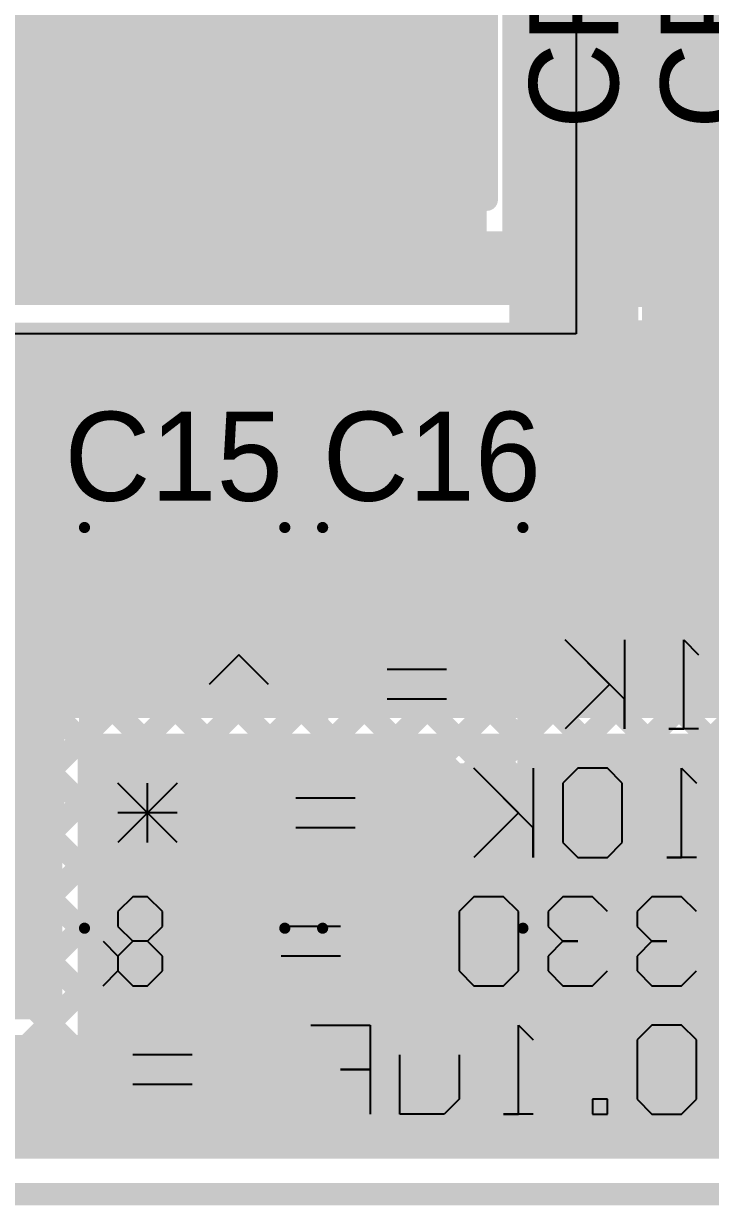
# Model space of a CAD drawing. Header units: millimetres. Extents: x 0.79 to 4.38, y 0.99 to 3.94.
# Drawn here: x 3.609 to 3.917, y 0.993 to 1.524 of the extents above; entities that cross this region are included whole.
import ezdxf

# ---------------------------------------------------------------- set-up
doc = ezdxf.new("R2010")
doc.units = ezdxf.units.MM
doc.header["$MEASUREMENT"] = 0
for name, color, linetype in [('BottomLayer', 5, 'Continuous'), ('BottomOverlay', 54, 'Continuous'), ('Mechanical2', 216, 'Continuous'), ('MultiLayer', 9, 'Continuous'), ('TopLayer', 1, 'Continuous'), ('TopOverlay', 2, 'Continuous'), ('TopPaste', 8, 'Continuous'), ('TopSolder', 216, 'Continuous'), ('ViaHoleLayer', 16, 'Continuous')]:
    doc.layers.add(name, color=color, linetype=linetype)

# ---------------------------------------------------------------- blocks, each defined once
blk = doc.blocks.new('HCM0703_3R3_R_70')
at = {"layer": 'TopLayer'}
for points in [[(-0.14567, -0.06496), (-0.05512, -0.06496), (-0.14567, 0.06496), (-0.05512, 0.06496)], [(0.05512, -0.06496), (0.14567, -0.06496), (0.05512, 0.06496), (0.14567, 0.06496)]]:
    blk.add_solid(points, dxfattribs=at)
at = {"layer": 'TopOverlay', "const_width": 0.01}
for points in [[(-0.13976, 0.12992), (0.13976, 0.12992)], [(-0.13976, 0.12992), (-0.13976, 0.08)], [(0.13976, 0.12992), (0.13976, 0.08)], [(-0.13976, -0.08), (-0.13976, -0.12992)], [(0.13976, -0.08), (0.13976, -0.12992)], [(-0.13976, -0.12992), (0.13976, -0.12992)]]:
    blk.add_lwpolyline(points, dxfattribs=at)
at = {"layer": 'TopOverlay'}
for points, const_width in [([(-0.14226, 0.12992, 1), (-0.13726, 0.12992, 1)], 0.005), ([(-0.14226, 0.12992, 1), (-0.13726, 0.12992, 1)], 0.005), ([(0.13726, 0.12992, 1), (0.14226, 0.12992, 1)], 0.005), ([(0.13726, 0.12992, 1), (0.14226, 0.12992, 1)], 0.005), ([(-0.155, 0.075, 1), (-0.165, 0.075, 1)], 0.01969), ([(-0.14226, 0.08, 1), (-0.13726, 0.08, 1)], 0.005), ([(0.13726, 0.08, 1), (0.14226, 0.08, 1)], 0.005), ([(-0.16992, 0.075, 1), (-0.16008, 0.075, 1)], 0.00984), ([(-0.15992, 0.075, 1), (-0.15008, 0.075, 1)], 0.00984), ([(-0.14226, -0.08, 1), (-0.13726, -0.08, 1)], 0.005), ([(0.13726, -0.08, 1), (0.14226, -0.08, 1)], 0.005), ([(-0.14226, -0.12992, 1), (-0.13726, -0.12992, 1)], 0.005), ([(-0.14226, -0.12992, 1), (-0.13726, -0.12992, 1)], 0.005), ([(0.13726, -0.12992, 1), (0.14226, -0.12992, 1)], 0.005), ([(0.13726, -0.12992, 1), (0.14226, -0.12992, 1)], 0.005)]:
    blk.add_lwpolyline(points, format="xyb", close=True, dxfattribs=dict(at, const_width=const_width))
at = {"layer": 'TopPaste'}
for points in [[(-0.14567, -0.06496), (-0.05512, -0.06496), (-0.14567, 0.06496), (-0.05512, 0.06496)], [(0.05512, -0.06496), (0.14567, -0.06496), (0.05512, 0.06496), (0.14567, 0.06496)]]:
    blk.add_solid(points, dxfattribs=at)
at = {"layer": 'TopSolder'}
for points in [[(-0.14967, -0.06896), (-0.05112, -0.06896), (-0.14967, 0.06896), (-0.05112, 0.06896)], [(0.05112, -0.06896), (0.14967, -0.06896), (0.05112, 0.06896), (0.14967, 0.06896)]]:
    blk.add_solid(points, dxfattribs=at)
blk = doc.blocks.new('C__0603_84')
at = {"layer": 'TopLayer'}
for points in [[(-0.015, -0.0175), (-0.015, 0.0175), (-0.045, -0.0175), (-0.045, 0.0175)], [(0.045, -0.0175), (0.045, 0.0175), (0.015, -0.0175), (0.015, 0.0175)]]:
    blk.add_solid(points, dxfattribs=at)
at = {"layer": 'TopOverlay', "const_width": 0.01}
for points in [[(0.052, 0.024), (-0.052, 0.024)], [(-0.052, -0.024), (-0.052, 0.024)], [(0.052, -0.024), (0.052, 0.024)], [(0.052, -0.024), (-0.052, -0.024)]]:
    blk.add_lwpolyline(points, dxfattribs=at)
at = {"layer": 'TopOverlay', "const_width": 0.005}
for points in [[(-0.0545, 0.024, 1), (-0.0495, 0.024, 1)], [(-0.0545, 0.024, 1), (-0.0495, 0.024, 1)], [(0.0495, 0.024, 1), (0.0545, 0.024, 1)], [(0.0495, 0.024, 1), (0.0545, 0.024, 1)], [(-0.0545, -0.024, 1), (-0.0495, -0.024, 1)], [(-0.0545, -0.024, 1), (-0.0495, -0.024, 1)], [(0.0495, -0.024, 1), (0.0545, -0.024, 1)], [(0.0495, -0.024, 1), (0.0545, -0.024, 1)]]:
    blk.add_lwpolyline(points, format="xyb", close=True, dxfattribs=at)
at = {"layer": 'TopPaste'}
for points in [[(-0.015, -0.0175), (-0.015, 0.0175), (-0.045, -0.0175), (-0.045, 0.0175)], [(0.045, -0.0175), (0.045, 0.0175), (0.015, -0.0175), (0.015, 0.0175)]]:
    blk.add_solid(points, dxfattribs=at)
at = {"layer": 'TopSolder'}
for points in [[(-0.011, -0.0215), (-0.011, 0.0215), (-0.049, -0.0215), (-0.049, 0.0215)], [(0.049, -0.0215), (0.049, 0.0215), (0.011, -0.0215), (0.011, 0.0215)]]:
    blk.add_solid(points, dxfattribs=at)
blk = doc.blocks.new('C__0603_85')
at = {"layer": 'TopLayer'}
for points in [[(-0.015, -0.0175), (-0.015, 0.0175), (-0.045, -0.0175), (-0.045, 0.0175)], [(0.045, -0.0175), (0.045, 0.0175), (0.015, -0.0175), (0.015, 0.0175)]]:
    blk.add_solid(points, dxfattribs=at)
at = {"layer": 'TopOverlay', "const_width": 0.01}
for points in [[(0.052, 0.024), (-0.052, 0.024)], [(-0.052, -0.024), (-0.052, 0.024)], [(0.052, -0.024), (0.052, 0.024)], [(0.052, -0.024), (-0.052, -0.024)]]:
    blk.add_lwpolyline(points, dxfattribs=at)
at = {"layer": 'TopOverlay', "const_width": 0.005}
for points in [[(-0.0545, 0.024, 1), (-0.0495, 0.024, 1)], [(-0.0545, 0.024, 1), (-0.0495, 0.024, 1)], [(0.0495, 0.024, 1), (0.0545, 0.024, 1)], [(0.0495, 0.024, 1), (0.0545, 0.024, 1)], [(-0.0545, -0.024, 1), (-0.0495, -0.024, 1)], [(-0.0545, -0.024, 1), (-0.0495, -0.024, 1)], [(0.0495, -0.024, 1), (0.0545, -0.024, 1)], [(0.0495, -0.024, 1), (0.0545, -0.024, 1)]]:
    blk.add_lwpolyline(points, format="xyb", close=True, dxfattribs=at)
at = {"layer": 'TopPaste'}
for points in [[(-0.015, -0.0175), (-0.015, 0.0175), (-0.045, -0.0175), (-0.045, 0.0175)], [(0.045, -0.0175), (0.045, 0.0175), (0.015, -0.0175), (0.015, 0.0175)]]:
    blk.add_solid(points, dxfattribs=at)
at = {"layer": 'TopSolder'}
for points in [[(-0.011, -0.0215), (-0.011, 0.0215), (-0.049, -0.0215), (-0.049, 0.0215)], [(0.049, -0.0215), (0.049, 0.0215), (0.011, -0.0215), (0.011, 0.0215)]]:
    blk.add_solid(points, dxfattribs=at)
blk = doc.blocks.new('C__1206_145')
at = {"layer": 'TopLayer'}
for points in [[(-0.08, -0.035), (-0.02, -0.035), (-0.08, 0.035), (-0.02, 0.035)], [(0.02, -0.035), (0.08, -0.035), (0.02, 0.035), (0.08, 0.035)]]:
    blk.add_solid(points, dxfattribs=at)
at = {"layer": 'TopOverlay', "const_width": 0.005}
for points in [[(-0.09, 0.045), (-0.09, -0.045)], [(-0.09, 0.045), (0.09, 0.045)], [(0.09, 0.045), (0.09, -0.045)], [(-0.09, -0.045), (0.09, -0.045)]]:
    blk.add_lwpolyline(points, dxfattribs=at)
at = {"layer": 'TopOverlay', "const_width": 0.0025}
for points in [[(-0.09125, 0.045, 1), (-0.08875, 0.045, 1)], [(-0.09125, 0.045, 1), (-0.08875, 0.045, 1)], [(0.08875, 0.045, 1), (0.09125, 0.045, 1)], [(0.08875, 0.045, 1), (0.09125, 0.045, 1)], [(-0.09125, -0.045, 1), (-0.08875, -0.045, 1)], [(-0.09125, -0.045, 1), (-0.08875, -0.045, 1)], [(0.08875, -0.045, 1), (0.09125, -0.045, 1)], [(0.08875, -0.045, 1), (0.09125, -0.045, 1)]]:
    blk.add_lwpolyline(points, format="xyb", close=True, dxfattribs=at)
at = {"layer": 'TopPaste'}
for points in [[(-0.08, -0.035), (-0.02, -0.035), (-0.08, 0.035), (-0.02, 0.035)], [(0.02, -0.035), (0.08, -0.035), (0.02, 0.035), (0.08, 0.035)]]:
    blk.add_solid(points, dxfattribs=at)
at = {"layer": 'TopSolder'}
for points in [[(-0.084, -0.039), (-0.016, -0.039), (-0.084, 0.039), (-0.016, 0.039)], [(0.016, -0.039), (0.084, -0.039), (0.016, 0.039), (0.084, 0.039)]]:
    blk.add_solid(points, dxfattribs=at)
blk = doc.blocks.new('C__1206_146')
at = {"layer": 'TopLayer'}
for points in [[(-0.08, -0.035), (-0.02, -0.035), (-0.08, 0.035), (-0.02, 0.035)], [(0.02, -0.035), (0.08, -0.035), (0.02, 0.035), (0.08, 0.035)]]:
    blk.add_solid(points, dxfattribs=at)
at = {"layer": 'TopOverlay', "const_width": 0.005}
for points in [[(-0.09, 0.045), (-0.09, -0.045)], [(-0.09, 0.045), (0.09, 0.045)], [(0.09, 0.045), (0.09, -0.045)], [(-0.09, -0.045), (0.09, -0.045)]]:
    blk.add_lwpolyline(points, dxfattribs=at)
at = {"layer": 'TopOverlay', "const_width": 0.0025}
for points in [[(-0.09125, 0.045, 1), (-0.08875, 0.045, 1)], [(-0.09125, 0.045, 1), (-0.08875, 0.045, 1)], [(0.08875, 0.045, 1), (0.09125, 0.045, 1)], [(0.08875, 0.045, 1), (0.09125, 0.045, 1)], [(-0.09125, -0.045, 1), (-0.08875, -0.045, 1)], [(-0.09125, -0.045, 1), (-0.08875, -0.045, 1)], [(0.08875, -0.045, 1), (0.09125, -0.045, 1)], [(0.08875, -0.045, 1), (0.09125, -0.045, 1)]]:
    blk.add_lwpolyline(points, format="xyb", close=True, dxfattribs=at)
at = {"layer": 'TopPaste'}
for points in [[(-0.08, -0.035), (-0.02, -0.035), (-0.08, 0.035), (-0.02, 0.035)], [(0.02, -0.035), (0.08, -0.035), (0.02, 0.035), (0.08, 0.035)]]:
    blk.add_solid(points, dxfattribs=at)
at = {"layer": 'TopSolder'}
for points in [[(-0.084, -0.039), (-0.016, -0.039), (-0.084, 0.039), (-0.016, 0.039)], [(0.016, -0.039), (0.084, -0.039), (0.016, 0.039), (0.084, 0.039)]]:
    blk.add_solid(points, dxfattribs=at)
blk = doc.blocks.new('MF_MSMF250_16X_2_253')
at = {"layer": 'TopLayer'}
for points in [[(-0.12815, -0.06004), (-0.06004, -0.06004), (-0.12815, 0.06004), (-0.06004, 0.06004)], [(0.06004, -0.06004), (0.12815, -0.06004), (0.06004, 0.06004), (0.12815, 0.06004)]]:
    blk.add_solid(points, dxfattribs=at)
at = {"layer": 'TopOverlay', "const_width": 0.01}
for points in [[(-0.137, 0.069), (0.135, 0.069)], [(-0.137, -0.069), (-0.137, 0.069)], [(0.135, -0.069), (0.135, 0.069)], [(-0.137, -0.069), (0.135, -0.069)]]:
    blk.add_lwpolyline(points, dxfattribs=at)
at = {"layer": 'TopOverlay', "const_width": 0.005}
for points in [[(-0.1395, 0.069, 1), (-0.1345, 0.069, 1)], [(-0.1395, 0.069, 1), (-0.1345, 0.069, 1)], [(0.1325, 0.069, 1), (0.1375, 0.069, 1)], [(0.1325, 0.069, 1), (0.1375, 0.069, 1)], [(-0.1395, -0.069, 1), (-0.1345, -0.069, 1)], [(-0.1395, -0.069, 1), (-0.1345, -0.069, 1)], [(0.1325, -0.069, 1), (0.1375, -0.069, 1)], [(0.1325, -0.069, 1), (0.1375, -0.069, 1)]]:
    blk.add_lwpolyline(points, format="xyb", close=True, dxfattribs=at)
at = {"layer": 'TopPaste'}
for points in [[(-0.12815, -0.06004), (-0.06004, -0.06004), (-0.12815, 0.06004), (-0.06004, 0.06004)], [(0.06004, -0.06004), (0.12815, -0.06004), (0.06004, 0.06004), (0.12815, 0.06004)]]:
    blk.add_solid(points, dxfattribs=at)
at = {"layer": 'TopSolder'}
for points in [[(-0.13215, -0.06404), (-0.05604, -0.06404), (-0.13215, 0.06404), (-0.05604, 0.06404)], [(0.05604, -0.06404), (0.13215, -0.06404), (0.05604, 0.06404), (0.13215, 0.06404)]]:
    blk.add_solid(points, dxfattribs=at)

msp = doc.modelspace()

# ---------------------------------------------------------------- linework, layer by layer
at = {"layer": 'BottomLayer'}
for p, q in [((3.85694, 1.7665), (3.85694, 1.3845)), ((3.85694, 1.3845), (3.53294, 1.3845))]:
    msp.add_line(p, q, dxfattribs=at)
at = {"layer": 'BottomLayer', "const_width": 0.01}
for points in [[(3.24494, 1.47853), (3.69748, 1.026)], [(3.68472, 1.026), (4.13144, 1.47272)], [(3.24494, 1.45025), (3.66919, 1.026)], [(3.71301, 1.026), (4.13144, 1.44443)], [(3.20312, 1.4355), (3.61262, 1.026)], [(3.23141, 1.4355), (3.64091, 1.026)], [(3.74129, 1.026), (4.13144, 1.41615)], [(3.4967, 1.39649), (3.86718, 1.026)], [(3.35704, 1.39472), (3.72576, 1.026)], [(3.38604, 1.394), (3.75404, 1.026)], [(3.41433, 1.394), (3.78233, 1.026)], [(3.44261, 1.394), (3.81061, 1.026)], [(3.4709, 1.394), (3.8389, 1.026)], [(3.76958, 1.026), (4.13144, 1.38787)], [(3.26046, 1.026), (3.61896, 1.3845)], [(3.28874, 1.026), (3.64724, 1.3845)], [(3.31703, 1.026), (3.67553, 1.3845)], [(3.34531, 1.026), (3.70381, 1.3845)], [(3.3736, 1.026), (3.7321, 1.3845)], [(3.40188, 1.026), (3.76038, 1.3845)], [(3.43017, 1.026), (3.78867, 1.3845)], [(3.45845, 1.026), (3.81695, 1.3845)], [(3.48673, 1.026), (3.84523, 1.3845)], [(3.51502, 1.026), (3.87452, 1.3855)], [(3.53294, 1.3845), (3.85694, 1.3845)], [(3.53697, 1.3845), (3.89547, 1.026)], [(3.5433, 1.026), (3.9028, 1.3855)], [(3.56525, 1.3845), (3.92375, 1.026)], [(3.57159, 1.026), (3.93109, 1.3855)], [(3.59353, 1.3845), (3.95203, 1.026)], [(3.59987, 1.026), (3.95937, 1.3855)], [(3.62182, 1.3845), (3.98032, 1.026)], [(3.62816, 1.026), (3.98766, 1.3855)], [(3.6501, 1.3845), (4.0086, 1.026)], [(3.65644, 1.026), (4.01594, 1.3855)], [(3.67839, 1.3845), (4.03689, 1.026)], [(3.70667, 1.3845), (4.06517, 1.026)], [(3.73496, 1.3845), (4.09346, 1.026)], [(3.76324, 1.3845), (4.12174, 1.026)], [(3.79153, 1.3845), (4.15003, 1.026)], [(3.81981, 1.3845), (4.13704, 1.06727)], [(3.84809, 1.3845), (4.12781, 1.10478)], [(3.85694, 1.3855), (3.97606, 1.3855)], [(3.87538, 1.3855), (4.12932, 1.13156)], [(3.90366, 1.3855), (4.13567, 1.15349)], [(3.79786, 1.026), (4.1345, 1.36264)], [(3.82615, 1.026), (4.14797, 1.34782)], [(3.85443, 1.026), (4.16211, 1.33368)], [(3.88271, 1.026), (4.18005, 1.32333)], [(3.911, 1.026), (4.20818, 1.32318)], [(2.579, 1.026), (4.16873, 1.026)]]:
    msp.add_lwpolyline(points, dxfattribs=at)
at = {"layer": 'BottomLayer'}
for points, const_width in [([(3.72504, 1.4145, 1), (3.73685, 1.4145, 1)], 0.01181), ([(3.75135, 1.4145, 1), (3.76316, 1.4145, 1)], 0.01181), ([(3.77815, 1.4145, 1), (3.78996, 1.4145, 1)], 0.01181), ([(3.61646, 1.3845, 1), (3.62146, 1.3845, 1)], 0.005), ([(3.61932, 1.3845, 1), (3.62432, 1.3845, 1)], 0.005), ([(3.64474, 1.3845, 1), (3.64974, 1.3845, 1)], 0.005), ([(3.6476, 1.3845, 1), (3.6526, 1.3845, 1)], 0.005), ([(3.67303, 1.3845, 1), (3.67803, 1.3845, 1)], 0.005), ([(3.67589, 1.3845, 1), (3.68089, 1.3845, 1)], 0.005), ([(3.70131, 1.3845, 1), (3.70631, 1.3845, 1)], 0.005), ([(3.70417, 1.3845, 1), (3.70917, 1.3845, 1)], 0.005), ([(3.7296, 1.3845, 1), (3.7346, 1.3845, 1)], 0.005), ([(3.73246, 1.3845, 1), (3.73746, 1.3845, 1)], 0.005), ([(3.75788, 1.3845, 1), (3.76288, 1.3845, 1)], 0.005), ([(3.76074, 1.3845, 1), (3.76574, 1.3845, 1)], 0.005), ([(3.78617, 1.3845, 1), (3.79117, 1.3845, 1)], 0.005), ([(3.78903, 1.3845, 1), (3.79402, 1.3845, 1)], 0.005), ([(3.81445, 1.3845, 1), (3.81945, 1.3845, 1)], 0.005), ([(3.81731, 1.3845, 1), (3.82231, 1.3845, 1)], 0.005), ([(3.84273, 1.3845, 1), (3.84773, 1.3845, 1)], 0.005), ([(3.84559, 1.3845, 1), (3.85059, 1.3845, 1)], 0.005), ([(3.85444, 1.3855, 1), (3.85944, 1.3855, 1)], 0.005), ([(3.85444, 1.3845, 1), (3.85944, 1.3845, 1)], 0.005), ([(3.87202, 1.3855, 1), (3.87702, 1.3855, 1)], 0.005), ([(3.87288, 1.3855, 1), (3.87788, 1.3855, 1)], 0.005), ([(3.9003, 1.3855, 1), (3.9053, 1.3855, 1)], 0.005), ([(3.90116, 1.3855, 1), (3.90616, 1.3855, 1)], 0.005), ([(3.61012, 1.026, 1), (3.61512, 1.026, 1)], 0.005), ([(3.62566, 1.026, 1), (3.63066, 1.026, 1)], 0.005), ([(3.63841, 1.026, 1), (3.64341, 1.026, 1)], 0.005), ([(3.65394, 1.026, 1), (3.65894, 1.026, 1)], 0.005), ([(3.66669, 1.026, 1), (3.67169, 1.026, 1)], 0.005), ([(3.68222, 1.026, 1), (3.68722, 1.026, 1)], 0.005), ([(3.69498, 1.026, 1), (3.69998, 1.026, 1)], 0.005), ([(3.71051, 1.026, 1), (3.71551, 1.026, 1)], 0.005), ([(3.72326, 1.026, 1), (3.72826, 1.026, 1)], 0.005), ([(3.73879, 1.026, 1), (3.74379, 1.026, 1)], 0.005), ([(3.75154, 1.026, 1), (3.75654, 1.026, 1)], 0.005), ([(3.76708, 1.026, 1), (3.77208, 1.026, 1)], 0.005), ([(3.77983, 1.026, 1), (3.78483, 1.026, 1)], 0.005), ([(3.79536, 1.026, 1), (3.80036, 1.026, 1)], 0.005), ([(3.80811, 1.026, 1), (3.81311, 1.026, 1)], 0.005), ([(3.82365, 1.026, 1), (3.82865, 1.026, 1)], 0.005), ([(3.8364, 1.026, 1), (3.8414, 1.026, 1)], 0.005), ([(3.85193, 1.026, 1), (3.85693, 1.026, 1)], 0.005), ([(3.86468, 1.026, 1), (3.86968, 1.026, 1)], 0.005), ([(3.88021, 1.026, 1), (3.88521, 1.026, 1)], 0.005), ([(3.89297, 1.026, 1), (3.89797, 1.026, 1)], 0.005), ([(3.9085, 1.026, 1), (3.9135, 1.026, 1)], 0.005)]:
    msp.add_lwpolyline(points, format="xyb", close=True, dxfattribs=dict(at, const_width=const_width))
msp.add_solid([(3.68694, 1.3975), (4.01806, 1.3975), (3.68694, 1.4305), (4.01806, 1.4305)], dxfattribs=at)
at = {"layer": 'BottomOverlay'}
for p, q in [((3.87873, 1.22033), (3.85207, 1.24699)), ((3.85207, 1.24699), (3.87206, 1.22699)), ((3.87873, 1.24699), (3.87873, 1.207)), ((3.90539, 1.207), (3.90539, 1.24699)), ((3.90539, 1.24699), (3.91205, 1.24032)), ((3.70545, 1.24032), (3.69212, 1.22699)), ((3.71878, 1.22699), (3.70545, 1.24032)), ((3.79875, 1.23366), (3.7721, 1.23366)), ((3.87206, 1.22699), (3.85207, 1.207)), ((3.79875, 1.22033), (3.7721, 1.22033)), ((3.87873, 1.207), (3.87873, 1.22033)), ((3.91205, 1.207), (3.89872, 1.207)), ((3.89872, 1.207), (3.90539, 1.207)), ((3.83774, 1.16266), (3.81108, 1.18932)), ((3.81108, 1.18932), (3.83108, 1.16933)), ((3.83774, 1.18932), (3.83774, 1.14933)), ((3.85774, 1.18932), (3.85107, 1.18266)), ((3.87106, 1.18932), (3.85774, 1.18932)), ((3.87773, 1.18266), (3.87106, 1.18932)), ((3.90439, 1.14933), (3.90439, 1.18932)), ((3.90439, 1.18932), (3.91105, 1.18266)), ((3.67779, 1.18266), (3.65114, 1.156)), ((3.67779, 1.156), (3.65114, 1.18266)), ((3.66446, 1.156), (3.66446, 1.18266)), ((3.85107, 1.18266), (3.85107, 1.156)), ((3.87773, 1.156), (3.87773, 1.18266)), ((3.75777, 1.17599), (3.73111, 1.17599)), ((3.67779, 1.16933), (3.65114, 1.16933)), ((3.83108, 1.16933), (3.81108, 1.14933)), ((3.75777, 1.16266), (3.73111, 1.16266)), ((3.83774, 1.14933), (3.83774, 1.16266)), ((3.85107, 1.156), (3.85774, 1.14933)), ((3.87106, 1.14933), (3.87773, 1.156)), ((3.85774, 1.14933), (3.87106, 1.14933)), ((3.91105, 1.14933), (3.89772, 1.14933)), ((3.89772, 1.14933), (3.90439, 1.14933)), ((3.6578, 1.13165), (3.65114, 1.12499)), ((3.66446, 1.13165), (3.6578, 1.13165)), ((3.67113, 1.12499), (3.66446, 1.13165)), ((3.81108, 1.13165), (3.80442, 1.12499)), ((3.82441, 1.13165), (3.81108, 1.13165)), ((3.83108, 1.12499), (3.82441, 1.13165)), ((3.85107, 1.13165), (3.84441, 1.12499)), ((3.8644, 1.13165), (3.85107, 1.13165)), ((3.87106, 1.12499), (3.8644, 1.13165)), ((3.89106, 1.13165), (3.88439, 1.12499)), ((3.90439, 1.13165), (3.89106, 1.13165)), ((3.91105, 1.12499), (3.90439, 1.13165)), ((3.65114, 1.12499), (3.65114, 1.11832)), ((3.67113, 1.11832), (3.67113, 1.12499)), ((3.80442, 1.12499), (3.80442, 1.09833)), ((3.83108, 1.09833), (3.83108, 1.12499)), ((3.84441, 1.12499), (3.84441, 1.11832)), ((3.88439, 1.12499), (3.88439, 1.11832)), ((3.65114, 1.11832), (3.6578, 1.11166)), ((3.66446, 1.11166), (3.67113, 1.11832)), ((3.7511, 1.11832), (3.72445, 1.11832)), ((3.84441, 1.11832), (3.85107, 1.11166)), ((3.88439, 1.11832), (3.89106, 1.11166)), ((3.64447, 1.11166), (3.65114, 1.105)), ((3.6578, 1.11166), (3.65114, 1.105)), ((3.66446, 1.11166), (3.6578, 1.11166)), ((3.67113, 1.105), (3.66446, 1.11166)), ((3.85107, 1.11166), (3.84441, 1.105)), ((3.85107, 1.11166), (3.85774, 1.11166)), ((3.85774, 1.11166), (3.85107, 1.11166)), ((3.89106, 1.11166), (3.88439, 1.105)), ((3.89106, 1.11166), (3.89772, 1.11166)), ((3.89772, 1.11166), (3.89106, 1.11166)), ((3.65114, 1.105), (3.65114, 1.09833)), ((3.67113, 1.09833), (3.67113, 1.105)), ((3.7511, 1.105), (3.72445, 1.105)), ((3.84441, 1.105), (3.84441, 1.09833)), ((3.88439, 1.105), (3.88439, 1.09833)), ((3.64447, 1.09167), (3.65114, 1.09833)), ((3.65114, 1.09833), (3.6578, 1.09167)), ((3.66446, 1.09167), (3.67113, 1.09833)), ((3.80442, 1.09833), (3.81108, 1.09167)), ((3.82441, 1.09167), (3.83108, 1.09833)), ((3.84441, 1.09833), (3.85107, 1.09167)), ((3.8644, 1.09167), (3.87106, 1.09833)), ((3.88439, 1.09833), (3.89106, 1.09167)), ((3.90439, 1.09167), (3.91105, 1.09833)), ((3.6578, 1.09167), (3.66446, 1.09167)), ((3.81108, 1.09167), (3.82441, 1.09167)), ((3.85107, 1.09167), (3.8644, 1.09167)), ((3.89106, 1.09167), (3.90439, 1.09167)), ((3.73777, 1.07399), (3.76443, 1.07399)), ((3.76443, 1.07399), (3.76443, 1.05399)), ((3.83108, 1.034), (3.83108, 1.07399)), ((3.83108, 1.07399), (3.83774, 1.06732)), ((3.89106, 1.07399), (3.88439, 1.06732)), ((3.90439, 1.07399), (3.89106, 1.07399)), ((3.91105, 1.06732), (3.90439, 1.07399)), ((3.88439, 1.06732), (3.88439, 1.04066)), ((3.91105, 1.04066), (3.91105, 1.06732)), ((3.68446, 1.06066), (3.6578, 1.06066)), ((3.77776, 1.034), (3.77776, 1.06066)), ((3.80442, 1.06066), (3.80442, 1.04066)), ((3.76443, 1.05399), (3.7511, 1.05399)), ((3.7511, 1.05399), (3.76443, 1.05399)), ((3.76443, 1.05399), (3.76443, 1.034)), ((3.68446, 1.04733), (3.6578, 1.04733)), ((3.80442, 1.04066), (3.79775, 1.034)), ((3.87106, 1.04066), (3.8644, 1.04066)), ((3.8644, 1.04066), (3.8644, 1.034)), ((3.87106, 1.034), (3.87106, 1.04066)), ((3.88439, 1.04066), (3.89106, 1.034)), ((3.90439, 1.034), (3.91105, 1.04066)), ((3.79775, 1.034), (3.77776, 1.034)), ((3.83774, 1.034), (3.82441, 1.034)), ((3.82441, 1.034), (3.83108, 1.034)), ((3.8644, 1.034), (3.87106, 1.034)), ((3.89106, 1.034), (3.90439, 1.034))]:
    msp.add_line(p, q, dxfattribs=at)
at = {"layer": 'BottomOverlay', "const_width": 0.01}
for points in [[(3.506, 1.265), (4.09, 1.265)], [(3.504, 1.019), (4.09, 1.019)]]:
    msp.add_lwpolyline(points, dxfattribs=at)
at = {"layer": 'Mechanical2', "const_width": 0.01}
msp.add_lwpolyline([(1, 0.998), (4.346, 0.998)], dxfattribs=at)
at = {"layer": 'MultiLayer', "const_width": 0.01181}
for points in [[(3.72504, 1.4145, 1), (3.73685, 1.4145, 1)], [(3.75135, 1.4145, 1), (3.76316, 1.4145, 1)], [(3.77815, 1.4145, 1), (3.78996, 1.4145, 1)]]:
    msp.add_lwpolyline(points, format="xyb", close=True, dxfattribs=at)
at = {"layer": 'TopLayer', "const_width": 0.01}
for points in [[(3.82886, 1.43602), (4.18985, 1.797)], [(3.82886, 1.46147), (4.16439, 1.797)], [(3.82886, 1.41056), (4.20203, 1.78373)], [(3.85376, 1.41), (4.21272, 1.76896)], [(3.87921, 1.41), (4.20063, 1.73142)], [(3.90417, 1.4095), (4.20137, 1.7067)], [(3.82959, 1.5925), (3.97959, 1.4425)], [(3.85505, 1.5925), (4.00505, 1.4425)], [(3.82886, 1.48693), (3.92793, 1.586)], [(3.82886, 1.51239), (3.90248, 1.586)], [(3.82886, 1.41), (3.82886, 1.5725)], [(3.82886, 1.56778), (3.97606, 1.42058)], [(3.82886, 1.54232), (3.95768, 1.4135)], [(3.82886, 1.51686), (3.93622, 1.4095)], [(3.82886, 1.51686), (3.93623, 1.4095)], [(3.82886, 1.4914), (3.91077, 1.4095)], [(3.82886, 1.46595), (3.88481, 1.41)], [(3.82886, 1.44049), (3.85935, 1.41)], [(3.82886, 1.41503), (3.8339, 1.41)], [(3.82886, 1.41), (3.88544, 1.41)], [(3.88544, 1.4015), (3.88544, 1.41)], [(3.88612, 1.4015), (3.88612, 1.4095)], [(3.88612, 1.4095), (3.94244, 1.4095)], [(3.62649, 1.03), (3.79635, 1.19986)], [(3.6381, 1.19986), (4.047, 1.19986)], [(3.6381, 1.06706), (3.77089, 1.19986)], [(3.6381, 1.09252), (3.74544, 1.19986)], [(3.6381, 1.19434), (3.64361, 1.19986)], [(3.6381, 1.16889), (3.66907, 1.19986)], [(3.6381, 1.11798), (3.71998, 1.19986)], [(3.6381, 1.0645), (3.6381, 1.19986)], [(3.6381, 1.14343), (3.69453, 1.19986)], [(3.6381, 1.19851), (3.80661, 1.03)], [(3.65195, 1.03), (3.8218, 1.19986)], [(3.6622, 1.19986), (3.83206, 1.03)], [(3.6774, 1.03), (3.84726, 1.19986)], [(3.68766, 1.19986), (3.85752, 1.03)], [(3.70286, 1.03), (3.87272, 1.19986)], [(3.71312, 1.19986), (3.88297, 1.03)], [(3.72831, 1.03), (3.89817, 1.19986)], [(3.73857, 1.19986), (3.90843, 1.03)], [(3.75377, 1.03), (3.92363, 1.19986)], [(3.76403, 1.19986), (3.93388, 1.03)], [(3.77923, 1.03), (3.94908, 1.19986)], [(3.78948, 1.19986), (3.95934, 1.03)], [(3.80468, 1.03), (3.97454, 1.19986)], [(3.81494, 1.19986), (3.9848, 1.03)], [(3.83014, 1.03), (3.99999, 1.19986)], [(3.8404, 1.19986), (4.01025, 1.03)], [(3.85559, 1.03), (4.02545, 1.19986)], [(3.86585, 1.19986), (4.03571, 1.03)], [(3.88105, 1.03), (4.05005, 1.199)], [(3.89131, 1.19986), (4.06116, 1.03)], [(3.90651, 1.03), (4.07551, 1.199)], [(3.91676, 1.19986), (4.08662, 1.03)], [(3.6381, 1.17305), (3.78115, 1.03)], [(3.6381, 1.14759), (3.75569, 1.03)], [(3.6381, 1.12214), (3.73024, 1.03)], [(3.6381, 1.09668), (3.70478, 1.03)], [(3.6381, 1.07123), (3.67933, 1.03)], [(3.4791, 1.0645), (3.6381, 1.0645)], [(3.57558, 1.03), (3.61008, 1.0645)], [(3.59392, 1.0645), (3.62842, 1.03)], [(3.60104, 1.03), (3.63554, 1.0645)], [(3.61937, 1.0645), (3.65387, 1.03)], [(3.63554, 1.0645), (3.6381, 1.06706)], [(1.616, 1.03), (4.16404, 1.03)]]:
    msp.add_lwpolyline(points, dxfattribs=at)
at = {"layer": 'TopLayer'}
for points, const_width in [([(3.82636, 1.51686, 1), (3.83136, 1.51686, 1)], 0.005), ([(3.82636, 1.51686, 1), (3.83136, 1.51686, 1)], 0.005), ([(3.82636, 1.51239, 1), (3.83136, 1.51239, 1)], 0.005), ([(3.82636, 1.4914, 1), (3.83136, 1.4914, 1)], 0.005), ([(3.82636, 1.48693, 1), (3.83136, 1.48693, 1)], 0.005), ([(3.82636, 1.46595, 1), (3.83136, 1.46595, 1)], 0.005), ([(3.82636, 1.46147, 1), (3.83136, 1.46147, 1)], 0.005), ([(3.82636, 1.44049, 1), (3.83136, 1.44049, 1)], 0.005), ([(3.82636, 1.43602, 1), (3.83136, 1.43602, 1)], 0.005), ([(3.72504, 1.4145, 1), (3.73685, 1.4145, 1)], 0.01181), ([(3.75135, 1.4145, 1), (3.76316, 1.4145, 1)], 0.01181), ([(3.77815, 1.4145, 1), (3.78996, 1.4145, 1)], 0.01181), ([(3.82636, 1.41503, 1), (3.83136, 1.41503, 1)], 0.005), ([(3.82636, 1.41056, 1), (3.83136, 1.41056, 1)], 0.005), ([(3.82636, 1.41, 1), (3.83136, 1.41, 1)], 0.005), ([(3.82636, 1.41, 1), (3.83136, 1.41, 1)], 0.005), ([(3.8314, 1.41, 1), (3.8364, 1.41, 1)], 0.005), ([(3.85126, 1.41, 1), (3.85626, 1.41, 1)], 0.005), ([(3.85685, 1.41, 1), (3.86185, 1.41, 1)], 0.005), ([(3.87671, 1.41, 1), (3.88171, 1.41, 1)], 0.005), ([(3.88231, 1.41, 1), (3.88731, 1.41, 1)], 0.005), ([(3.88294, 1.41, 1), (3.88794, 1.41, 1)], 0.005), ([(3.88294, 1.41, 1), (3.88794, 1.41, 1)], 0.005), ([(3.88362, 1.4095, 1), (3.88862, 1.4095, 1)], 0.005), ([(3.88362, 1.4095, 1), (3.88862, 1.4095, 1)], 0.005), ([(3.90167, 1.4095, 1), (3.90667, 1.4095, 1)], 0.005), ([(3.90827, 1.4095, 1), (3.91327, 1.4095, 1)], 0.005), ([(3.88294, 1.4015, 1), (3.88794, 1.4015, 1)], 0.005), ([(3.88362, 1.4015, 1), (3.88862, 1.4015, 1)], 0.005), ([(3.6356, 1.19986, 1), (3.6406, 1.19986, 1)], 0.005), ([(3.6356, 1.19986, 1), (3.6406, 1.19986, 1)], 0.005), ([(3.6356, 1.19851, 1), (3.6406, 1.19851, 1)], 0.005), ([(3.64111, 1.19986, 1), (3.64611, 1.19986, 1)], 0.005), ([(3.6597, 1.19986, 1), (3.6647, 1.19986, 1)], 0.005), ([(3.66657, 1.19986, 1), (3.67157, 1.19986, 1)], 0.005), ([(3.68516, 1.19986, 1), (3.69016, 1.19986, 1)], 0.005), ([(3.69203, 1.19986, 1), (3.69703, 1.19986, 1)], 0.005), ([(3.71062, 1.19986, 1), (3.71562, 1.19986, 1)], 0.005), ([(3.71748, 1.19986, 1), (3.72248, 1.19986, 1)], 0.005), ([(3.73607, 1.19986, 1), (3.74107, 1.19986, 1)], 0.005), ([(3.74294, 1.19986, 1), (3.74794, 1.19986, 1)], 0.005), ([(3.76153, 1.19986, 1), (3.76653, 1.19986, 1)], 0.005), ([(3.76839, 1.19986, 1), (3.77339, 1.19986, 1)], 0.005), ([(3.78698, 1.19986, 1), (3.79198, 1.19986, 1)], 0.005), ([(3.79385, 1.19986, 1), (3.79885, 1.19986, 1)], 0.005), ([(3.81244, 1.19986, 1), (3.81744, 1.19986, 1)], 0.005), ([(3.8193, 1.19986, 1), (3.8243, 1.19986, 1)], 0.005), ([(3.8379, 1.19986, 1), (3.8429, 1.19986, 1)], 0.005), ([(3.84476, 1.19986, 1), (3.84976, 1.19986, 1)], 0.005), ([(3.86335, 1.19986, 1), (3.86835, 1.19986, 1)], 0.005), ([(3.87022, 1.19986, 1), (3.87522, 1.19986, 1)], 0.005), ([(3.88881, 1.19986, 1), (3.89381, 1.19986, 1)], 0.005), ([(3.89567, 1.19986, 1), (3.90067, 1.19986, 1)], 0.005), ([(3.91426, 1.19986, 1), (3.91926, 1.19986, 1)], 0.005), ([(3.6356, 1.19434, 1), (3.6406, 1.19434, 1)], 0.005), ([(3.6356, 1.17305, 1), (3.6406, 1.17305, 1)], 0.005), ([(3.6356, 1.16889, 1), (3.6406, 1.16889, 1)], 0.005), ([(3.6356, 1.14759, 1), (3.6406, 1.14759, 1)], 0.005), ([(3.6356, 1.14343, 1), (3.6406, 1.14343, 1)], 0.005), ([(3.6356, 1.12214, 1), (3.6406, 1.12214, 1)], 0.005), ([(3.6356, 1.11798, 1), (3.6406, 1.11798, 1)], 0.005), ([(3.6356, 1.09668, 1), (3.6406, 1.09668, 1)], 0.005), ([(3.6356, 1.09252, 1), (3.6406, 1.09252, 1)], 0.005), ([(3.6356, 1.07123, 1), (3.6406, 1.07123, 1)], 0.005), ([(3.60758, 1.0645, 1), (3.61258, 1.0645, 1)], 0.005), ([(3.61687, 1.0645, 1), (3.62187, 1.0645, 1)], 0.005), ([(3.63304, 1.0645, 1), (3.63804, 1.0645, 1)], 0.005), ([(3.63304, 1.0645, 1), (3.63804, 1.0645, 1)], 0.005), ([(3.6356, 1.06706, 1), (3.6406, 1.06706, 1)], 0.005), ([(3.6356, 1.06706, 1), (3.6406, 1.06706, 1)], 0.005), ([(3.6356, 1.0645, 1), (3.6406, 1.0645, 1)], 0.005), ([(3.6356, 1.0645, 1), (3.6406, 1.0645, 1)], 0.005), ([(3.62399, 1.03, 1), (3.62899, 1.03, 1)], 0.005), ([(3.62592, 1.03, 1), (3.63092, 1.03, 1)], 0.005), ([(3.64945, 1.03, 1), (3.65445, 1.03, 1)], 0.005), ([(3.65137, 1.03, 1), (3.65637, 1.03, 1)], 0.005), ([(3.6749, 1.03, 1), (3.6799, 1.03, 1)], 0.005), ([(3.67683, 1.03, 1), (3.68183, 1.03, 1)], 0.005), ([(3.70036, 1.03, 1), (3.70536, 1.03, 1)], 0.005), ([(3.70228, 1.03, 1), (3.70728, 1.03, 1)], 0.005), ([(3.72581, 1.03, 1), (3.73081, 1.03, 1)], 0.005), ([(3.72774, 1.03, 1), (3.73274, 1.03, 1)], 0.005), ([(3.75127, 1.03, 1), (3.75627, 1.03, 1)], 0.005), ([(3.75319, 1.03, 1), (3.75819, 1.03, 1)], 0.005), ([(3.77673, 1.03, 1), (3.78173, 1.03, 1)], 0.005), ([(3.77865, 1.03, 1), (3.78365, 1.03, 1)], 0.005), ([(3.80218, 1.03, 1), (3.80718, 1.03, 1)], 0.005), ([(3.80411, 1.03, 1), (3.80911, 1.03, 1)], 0.005), ([(3.82764, 1.03, 1), (3.83264, 1.03, 1)], 0.005), ([(3.82956, 1.03, 1), (3.83456, 1.03, 1)], 0.005), ([(3.85309, 1.03, 1), (3.85809, 1.03, 1)], 0.005), ([(3.85502, 1.03, 1), (3.86002, 1.03, 1)], 0.005), ([(3.87855, 1.03, 1), (3.88355, 1.03, 1)], 0.005), ([(3.88047, 1.03, 1), (3.88547, 1.03, 1)], 0.005), ([(3.90401, 1.03, 1), (3.90901, 1.03, 1)], 0.005), ([(3.90593, 1.03, 1), (3.91093, 1.03, 1)], 0.005)]:
    msp.add_lwpolyline(points, format="xyb", close=True, dxfattribs=dict(at, const_width=const_width))
for points in [[(3.829, 1.4375), (4.06394, 1.4375), (3.829, 1.5895), (4.06394, 1.5895)], [(3.55702, 1.3975), (3.81686, 1.3975), (3.55702, 1.5605), (3.81686, 1.5605)], [(3.55702, 1.3485), (4.06994, 1.3485), (3.55702, 1.3895), (4.06994, 1.3895)], [(3.4911, 1.21186), (4.071, 1.21186), (3.4911, 1.3815), (4.071, 1.3815)], [(3.4911, 1.0765), (3.6261, 1.0765), (3.4911, 1.2225), (3.6261, 1.2225)], [(3.6361, 1.0235), (4.129, 1.0235), (3.6361, 1.1915), (4.129, 1.1915)], [(2.8061, 1.0155), (4.129, 1.0155), (2.8061, 1.0645), (4.129, 1.0645)]]:
    msp.add_solid(points, dxfattribs=at)
at = {"layer": 'ViaHoleLayer', "const_width": 0.00591}
for points in [[(3.72799, 1.4145, 1), (3.7339, 1.4145, 1)], [(3.7543, 1.4145, 1), (3.76021, 1.4145, 1)], [(3.78111, 1.4145, 1), (3.78701, 1.4145, 1)]]:
    msp.add_lwpolyline(points, format="xyb", close=True, dxfattribs=at)

# ---------------------------------------------------------------- block references
for name, p, rotation in [('HCM0703_3R3_R_70', (3.68694, 1.5845), 90), ('C__0603_84', (3.85594, 1.413), 270), ('C__0603_85', (3.91562, 1.4125), 270), ('MF_MSMF250_16X_2_253', (3.4871, 1.226), 360), ('C__1206_146', (3.6811, 1.2075), 90), ('C__1206_145', (3.7881, 1.2075), 90)]:
    msp.add_blockref(name, p, dxfattribs=dict(rotation=rotation))

# ---------------------------------------------------------------- texts
at = {"layer": 'TopOverlay'}
for s, p in [('CF3', (3.87594, 1.4765)), ('CF2', (3.93494, 1.4765))]:
    msp.add_text(s, height=0.04, rotation=90, dxfattribs=at).set_placement(p)
for s, p in [('C15', (3.6271, 1.3095)), ('C16', (3.7431, 1.3095))]:
    msp.add_text(s, height=0.04, dxfattribs=at).set_placement(p)

doc.saveas('drawing.dxf')
